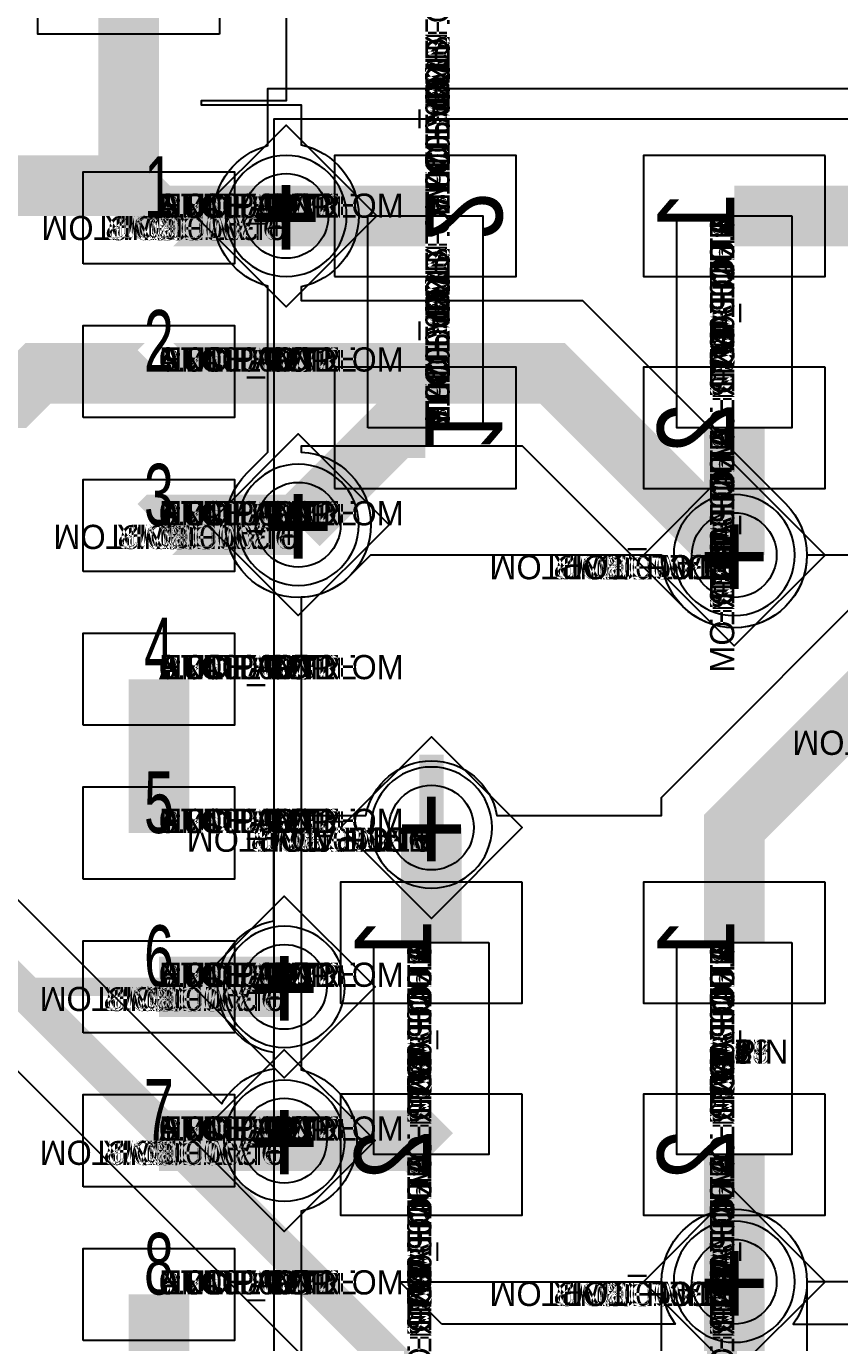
# Model space of a CAD drawing. Extents: x 0 to 323, y 0 to 320.
# Drawn here: x 45.02 to 51.73, y 188.65 to 199.52 of the extents above; entities that cross this region are included whole.
import ezdxf
from ezdxf.enums import TextEntityAlignment as Align

# ---------------------------------------------------------------- set-up
doc = ezdxf.new("R2010")
doc.units = 0
doc.header["$MEASUREMENT"] = 0
doc.layers.get('0').update_dxf_attribs({"linetype": 'CONTINUOUS'})
for name, color, linetype in [('CDN_FIGURES', 7, 'CONTINUOUS'), ('ETCH_BOTTOM', 7, 'CONTINUOUS'), ('ETCH_GND', 3, 'CONTINUOUS'), ('ETCH_INT1', 4, 'CONTINUOUS'), ('ETCH_INT2', 5, 'CONTINUOUS'), ('ETCH_PWR', 6, 'CONTINUOUS'), ('ETCH_TOP', 2, 'CONTINUOUS'), ('MANUFACTURING_NCLEGEND-1-6', 8, 'CONTINUOUS'), ('PACKAGE_GEOMETRY_ASSEMBLY_TOP', 11, 'CONTINUOUS'), ('PACKAGE_GEOMETRY_PIN_NUMBER', 9, 'CONTINUOUS')]:
    doc.layers.add(name, color=color, linetype=linetype)

# ---------------------------------------------------------------- blocks, each defined once
blk = doc.blocks.new('PAD_INFO')
for tag in ['SHAPE_TYPE', 'PAD_HEIGHT', 'PAD_LAYER', 'PAD_TYPE', 'PAD_WIDTH']:
    blk.add_attdef(tag, (0, 0), '', height=0.2)
at = {"flags": 2}
blk.add_attdef('CDN_TYPE', (0, 0), '', height=0.2, dxfattribs=at)
blk = doc.blocks.new('DRILL_INFO')
at = {"flags": 2}
blk.add_attdef('CDN_TYPE', (0, 0), '', height=0.2, dxfattribs=at)
for tag in ['FSHAPE', 'FCHAR', 'DRILL_HEIGHT', 'DIAMETER', 'PLATED', 'DRILL_WIDTH']:
    blk.add_attdef(tag, (0, 0), '', height=0.2)
blk = doc.blocks.new('VIA0700X0300')
at = {"layer": 'ETCH_BOTTOM'}
blk.add_circle((0, 0), 0.35, dxfattribs=at)
at = {"layer": 'ETCH_GND'}
blk.add_circle((0, 0), 0.35, dxfattribs=at)
at = {"layer": 'ETCH_INT1'}
blk.add_circle((0, 0), 0.35, dxfattribs=at)
at = {"layer": 'ETCH_INT2'}
blk.add_circle((0, 0), 0.35, dxfattribs=at)
at = {"layer": 'ETCH_PWR'}
blk.add_circle((0, 0), 0.35, dxfattribs=at)
at = {"layer": 'ETCH_TOP'}
blk.add_circle((0, 0), 0.35, dxfattribs=at)
ref = blk.add_blockref('PAD_INFO', (0, 0))
ref.add_attrib('PAD_LAYER', 'ETCH_TOP', (0, 0), dxfattribs={"height": 0.2})
ref.add_attrib('SHAPE_TYPE', 'NULL', (0, 0), dxfattribs={"height": 0.2})
ref.add_attrib('PAD_TYPE', 'ANTIPAD', (0, 0), dxfattribs={"height": 0.2})
ref.add_attrib('PAD_WIDTH', '0.000000', (0, 0), dxfattribs={"height": 0.2})
ref.add_attrib('PAD_HEIGHT', '0.000000', (0, 0), dxfattribs={"height": 0.2})
ref = blk.add_blockref('PAD_INFO', (0, 0))
ref.add_attrib('PAD_LAYER', 'ETCH_GND', (0, 0), dxfattribs={"height": 0.2})
ref.add_attrib('SHAPE_TYPE', 'NULL', (0, 0), dxfattribs={"height": 0.2})
ref.add_attrib('PAD_TYPE', 'ANTIPAD', (0, 0), dxfattribs={"height": 0.2})
ref.add_attrib('PAD_WIDTH', '0.000000', (0, 0), dxfattribs={"height": 0.2})
ref.add_attrib('PAD_HEIGHT', '0.000000', (0, 0), dxfattribs={"height": 0.2})
ref = blk.add_blockref('PAD_INFO', (0, 0))
ref.add_attrib('PAD_LAYER', 'ETCH_INT1', (0, 0), dxfattribs={"height": 0.2})
ref.add_attrib('SHAPE_TYPE', 'NULL', (0, 0), dxfattribs={"height": 0.2})
ref.add_attrib('PAD_TYPE', 'ANTIPAD', (0, 0), dxfattribs={"height": 0.2})
ref.add_attrib('PAD_WIDTH', '0.000000', (0, 0), dxfattribs={"height": 0.2})
ref.add_attrib('PAD_HEIGHT', '0.000000', (0, 0), dxfattribs={"height": 0.2})
ref = blk.add_blockref('PAD_INFO', (0, 0))
ref.add_attrib('PAD_LAYER', 'ETCH_INT2', (0, 0), dxfattribs={"height": 0.2})
ref.add_attrib('SHAPE_TYPE', 'NULL', (0, 0), dxfattribs={"height": 0.2})
ref.add_attrib('PAD_TYPE', 'ANTIPAD', (0, 0), dxfattribs={"height": 0.2})
ref.add_attrib('PAD_WIDTH', '0.000000', (0, 0), dxfattribs={"height": 0.2})
ref.add_attrib('PAD_HEIGHT', '0.000000', (0, 0), dxfattribs={"height": 0.2})
ref = blk.add_blockref('PAD_INFO', (0, 0))
ref.add_attrib('PAD_LAYER', 'ETCH_PWR', (0, 0), dxfattribs={"height": 0.2})
ref.add_attrib('SHAPE_TYPE', 'NULL', (0, 0), dxfattribs={"height": 0.2})
ref.add_attrib('PAD_TYPE', 'ANTIPAD', (0, 0), dxfattribs={"height": 0.2})
ref.add_attrib('PAD_WIDTH', '0.000000', (0, 0), dxfattribs={"height": 0.2})
ref.add_attrib('PAD_HEIGHT', '0.000000', (0, 0), dxfattribs={"height": 0.2})
ref = blk.add_blockref('PAD_INFO', (0, 0))
ref.add_attrib('PAD_LAYER', 'ETCH_BOTTOM', (0, 0), dxfattribs={"height": 0.2})
ref.add_attrib('SHAPE_TYPE', 'NULL', (0, 0), dxfattribs={"height": 0.2})
ref.add_attrib('PAD_TYPE', 'ANTIPAD', (0, 0), dxfattribs={"height": 0.2})
ref.add_attrib('PAD_WIDTH', '0.000000', (0, 0), dxfattribs={"height": 0.2})
ref.add_attrib('PAD_HEIGHT', '0.000000', (0, 0), dxfattribs={"height": 0.2})
ref = blk.add_blockref('PAD_INFO', (0, 0))
ref.add_attrib('PAD_LAYER', 'ETCH_TOP', (0, 0), dxfattribs={"height": 0.2})
ref.add_attrib('SHAPE_TYPE', 'NULL', (0, 0), dxfattribs={"height": 0.2})
ref.add_attrib('PAD_TYPE', 'THERMAL', (0, 0), dxfattribs={"height": 0.2})
ref.add_attrib('PAD_WIDTH', '0.000000', (0, 0), dxfattribs={"height": 0.2})
ref.add_attrib('PAD_HEIGHT', '0.000000', (0, 0), dxfattribs={"height": 0.2})
ref = blk.add_blockref('PAD_INFO', (0, 0))
ref.add_attrib('PAD_LAYER', 'ETCH_GND', (0, 0), dxfattribs={"height": 0.2})
ref.add_attrib('SHAPE_TYPE', 'NULL', (0, 0), dxfattribs={"height": 0.2})
ref.add_attrib('PAD_TYPE', 'THERMAL', (0, 0), dxfattribs={"height": 0.2})
ref.add_attrib('PAD_WIDTH', '0.000000', (0, 0), dxfattribs={"height": 0.2})
ref.add_attrib('PAD_HEIGHT', '0.000000', (0, 0), dxfattribs={"height": 0.2})
ref = blk.add_blockref('PAD_INFO', (0, 0))
ref.add_attrib('PAD_LAYER', 'ETCH_INT1', (0, 0), dxfattribs={"height": 0.2})
ref.add_attrib('SHAPE_TYPE', 'NULL', (0, 0), dxfattribs={"height": 0.2})
ref.add_attrib('PAD_TYPE', 'THERMAL', (0, 0), dxfattribs={"height": 0.2})
ref.add_attrib('PAD_WIDTH', '0.000000', (0, 0), dxfattribs={"height": 0.2})
ref.add_attrib('PAD_HEIGHT', '0.000000', (0, 0), dxfattribs={"height": 0.2})
ref = blk.add_blockref('PAD_INFO', (0, 0))
ref.add_attrib('PAD_LAYER', 'ETCH_INT2', (0, 0), dxfattribs={"height": 0.2})
ref.add_attrib('SHAPE_TYPE', 'NULL', (0, 0), dxfattribs={"height": 0.2})
ref.add_attrib('PAD_TYPE', 'THERMAL', (0, 0), dxfattribs={"height": 0.2})
ref.add_attrib('PAD_WIDTH', '0.000000', (0, 0), dxfattribs={"height": 0.2})
ref.add_attrib('PAD_HEIGHT', '0.000000', (0, 0), dxfattribs={"height": 0.2})
ref = blk.add_blockref('PAD_INFO', (0, 0))
ref.add_attrib('PAD_LAYER', 'ETCH_PWR', (0, 0), dxfattribs={"height": 0.2})
ref.add_attrib('SHAPE_TYPE', 'NULL', (0, 0), dxfattribs={"height": 0.2})
ref.add_attrib('PAD_TYPE', 'THERMAL', (0, 0), dxfattribs={"height": 0.2})
ref.add_attrib('PAD_WIDTH', '0.000000', (0, 0), dxfattribs={"height": 0.2})
ref.add_attrib('PAD_HEIGHT', '0.000000', (0, 0), dxfattribs={"height": 0.2})
ref = blk.add_blockref('PAD_INFO', (0, 0))
ref.add_attrib('PAD_LAYER', 'ETCH_BOTTOM', (0, 0), dxfattribs={"height": 0.2})
ref.add_attrib('SHAPE_TYPE', 'NULL', (0, 0), dxfattribs={"height": 0.2})
ref.add_attrib('PAD_TYPE', 'THERMAL', (0, 0), dxfattribs={"height": 0.2})
ref.add_attrib('PAD_WIDTH', '0.000000', (0, 0), dxfattribs={"height": 0.2})
ref.add_attrib('PAD_HEIGHT', '0.000000', (0, 0), dxfattribs={"height": 0.2})
ref = blk.add_blockref('PAD_INFO', (0, 0))
ref.add_attrib('PAD_LAYER', 'ETCH_TOP', (0, 0), dxfattribs={"height": 0.2})
ref.add_attrib('SHAPE_TYPE', 'CIRCLE', (0, 0), dxfattribs={"height": 0.2})
ref.add_attrib('PAD_TYPE', 'REGULAR', (0, 0), dxfattribs={"height": 0.2})
ref.add_attrib('PAD_WIDTH', '0.700000', (0, 0), dxfattribs={"height": 0.2})
ref.add_attrib('PAD_HEIGHT', '0.700000', (0, 0), dxfattribs={"height": 0.2})
ref = blk.add_blockref('PAD_INFO', (0, 0))
ref.add_attrib('PAD_LAYER', 'ETCH_GND', (0, 0), dxfattribs={"height": 0.2})
ref.add_attrib('SHAPE_TYPE', 'CIRCLE', (0, 0), dxfattribs={"height": 0.2})
ref.add_attrib('PAD_TYPE', 'REGULAR', (0, 0), dxfattribs={"height": 0.2})
ref.add_attrib('PAD_WIDTH', '0.700000', (0, 0), dxfattribs={"height": 0.2})
ref.add_attrib('PAD_HEIGHT', '0.700000', (0, 0), dxfattribs={"height": 0.2})
ref = blk.add_blockref('PAD_INFO', (0, 0))
ref.add_attrib('PAD_LAYER', 'ETCH_INT1', (0, 0), dxfattribs={"height": 0.2})
ref.add_attrib('SHAPE_TYPE', 'CIRCLE', (0, 0), dxfattribs={"height": 0.2})
ref.add_attrib('PAD_TYPE', 'REGULAR', (0, 0), dxfattribs={"height": 0.2})
ref.add_attrib('PAD_WIDTH', '0.700000', (0, 0), dxfattribs={"height": 0.2})
ref.add_attrib('PAD_HEIGHT', '0.700000', (0, 0), dxfattribs={"height": 0.2})
ref = blk.add_blockref('PAD_INFO', (0, 0))
ref.add_attrib('PAD_LAYER', 'ETCH_INT2', (0, 0), dxfattribs={"height": 0.2})
ref.add_attrib('SHAPE_TYPE', 'CIRCLE', (0, 0), dxfattribs={"height": 0.2})
ref.add_attrib('PAD_TYPE', 'REGULAR', (0, 0), dxfattribs={"height": 0.2})
ref.add_attrib('PAD_WIDTH', '0.700000', (0, 0), dxfattribs={"height": 0.2})
ref.add_attrib('PAD_HEIGHT', '0.700000', (0, 0), dxfattribs={"height": 0.2})
ref = blk.add_blockref('PAD_INFO', (0, 0))
ref.add_attrib('PAD_LAYER', 'ETCH_PWR', (0, 0), dxfattribs={"height": 0.2})
ref.add_attrib('SHAPE_TYPE', 'CIRCLE', (0, 0), dxfattribs={"height": 0.2})
ref.add_attrib('PAD_TYPE', 'REGULAR', (0, 0), dxfattribs={"height": 0.2})
ref.add_attrib('PAD_WIDTH', '0.700000', (0, 0), dxfattribs={"height": 0.2})
ref.add_attrib('PAD_HEIGHT', '0.700000', (0, 0), dxfattribs={"height": 0.2})
ref = blk.add_blockref('PAD_INFO', (0, 0))
ref.add_attrib('PAD_LAYER', 'ETCH_BOTTOM', (0, 0), dxfattribs={"height": 0.2})
ref.add_attrib('SHAPE_TYPE', 'CIRCLE', (0, 0), dxfattribs={"height": 0.2})
ref.add_attrib('PAD_TYPE', 'REGULAR', (0, 0), dxfattribs={"height": 0.2})
ref.add_attrib('PAD_WIDTH', '0.700000', (0, 0), dxfattribs={"height": 0.2})
ref.add_attrib('PAD_HEIGHT', '0.700000', (0, 0), dxfattribs={"height": 0.2})
ref = blk.add_blockref('DRILL_INFO', (0, 0))
ref.add_attrib('DIAMETER', '0.300000', (0, 0), dxfattribs={"height": 0.2})
ref.add_attrib('PLATED', 'PLATED', (0, 0), dxfattribs={"height": 0.2})
ref.add_attrib('FSHAPE', 'DIAMOND', (0, 0), dxfattribs={"height": 0.2})
ref.add_attrib('FCHAR', '+', (0, 0), dxfattribs={"height": 0.2})
ref.add_attrib('DRILL_WIDTH', '1.500000', (0, 0), dxfattribs={"height": 0.2})
ref.add_attrib('DRILL_HEIGHT', '1.500000', (0, 0), dxfattribs={"height": 0.2})
for tag in ['CDN_TYPE', 'PIN']:
    blk.add_attdef(tag, (0, 0), '', height=0.2)
at = {"flags": 2}
for tag in ['PSTKNAME', 'BBV']:
    blk.add_attdef(tag, (0, 0), '', height=0.2, dxfattribs=at)
blk = doc.blocks.new('FIGURE_DIAMOND')
at = {"layer": 'CDN_FIGURES'}
blk.add_lwpolyline([(-0.5, 0), (0, 0.5), (0.5, 0), (0, -0.5)], close=True, dxfattribs=at)
blk = doc.blocks.new('RC1000X1500TS')
at = {"layer": 'ETCH_TOP'}
blk.add_lwpolyline([(-0.5, -0.75), (-0.5, 0.75), (0.5, 0.75), (0.5, -0.75)], close=True, dxfattribs=at)
ref = blk.add_blockref('PAD_INFO', (0, 0))
ref.add_attrib('PAD_LAYER', 'ETCH_TOP', (0, 0), dxfattribs={"height": 0.2})
ref.add_attrib('SHAPE_TYPE', 'NULL', (0, 0), dxfattribs={"height": 0.2})
ref.add_attrib('PAD_TYPE', 'ANTIPAD', (0, 0), dxfattribs={"height": 0.2})
ref.add_attrib('PAD_WIDTH', '0.000000', (0, 0), dxfattribs={"height": 0.2})
ref.add_attrib('PAD_HEIGHT', '0.000000', (0, 0), dxfattribs={"height": 0.2})
ref = blk.add_blockref('PAD_INFO', (0, 0))
ref.add_attrib('PAD_LAYER', 'ETCH_GND', (0, 0), dxfattribs={"height": 0.2})
ref.add_attrib('SHAPE_TYPE', 'NULL', (0, 0), dxfattribs={"height": 0.2})
ref.add_attrib('PAD_TYPE', 'ANTIPAD', (0, 0), dxfattribs={"height": 0.2})
ref.add_attrib('PAD_WIDTH', '0.000000', (0, 0), dxfattribs={"height": 0.2})
ref.add_attrib('PAD_HEIGHT', '0.000000', (0, 0), dxfattribs={"height": 0.2})
ref = blk.add_blockref('PAD_INFO', (0, 0))
ref.add_attrib('PAD_LAYER', 'ETCH_INT1', (0, 0), dxfattribs={"height": 0.2})
ref.add_attrib('SHAPE_TYPE', 'NULL', (0, 0), dxfattribs={"height": 0.2})
ref.add_attrib('PAD_TYPE', 'ANTIPAD', (0, 0), dxfattribs={"height": 0.2})
ref.add_attrib('PAD_WIDTH', '0.000000', (0, 0), dxfattribs={"height": 0.2})
ref.add_attrib('PAD_HEIGHT', '0.000000', (0, 0), dxfattribs={"height": 0.2})
ref = blk.add_blockref('PAD_INFO', (0, 0))
ref.add_attrib('PAD_LAYER', 'ETCH_INT2', (0, 0), dxfattribs={"height": 0.2})
ref.add_attrib('SHAPE_TYPE', 'NULL', (0, 0), dxfattribs={"height": 0.2})
ref.add_attrib('PAD_TYPE', 'ANTIPAD', (0, 0), dxfattribs={"height": 0.2})
ref.add_attrib('PAD_WIDTH', '0.000000', (0, 0), dxfattribs={"height": 0.2})
ref.add_attrib('PAD_HEIGHT', '0.000000', (0, 0), dxfattribs={"height": 0.2})
ref = blk.add_blockref('PAD_INFO', (0, 0))
ref.add_attrib('PAD_LAYER', 'ETCH_PWR', (0, 0), dxfattribs={"height": 0.2})
ref.add_attrib('SHAPE_TYPE', 'NULL', (0, 0), dxfattribs={"height": 0.2})
ref.add_attrib('PAD_TYPE', 'ANTIPAD', (0, 0), dxfattribs={"height": 0.2})
ref.add_attrib('PAD_WIDTH', '0.000000', (0, 0), dxfattribs={"height": 0.2})
ref.add_attrib('PAD_HEIGHT', '0.000000', (0, 0), dxfattribs={"height": 0.2})
ref = blk.add_blockref('PAD_INFO', (0, 0))
ref.add_attrib('PAD_LAYER', 'ETCH_BOTTOM', (0, 0), dxfattribs={"height": 0.2})
ref.add_attrib('SHAPE_TYPE', 'NULL', (0, 0), dxfattribs={"height": 0.2})
ref.add_attrib('PAD_TYPE', 'ANTIPAD', (0, 0), dxfattribs={"height": 0.2})
ref.add_attrib('PAD_WIDTH', '0.000000', (0, 0), dxfattribs={"height": 0.2})
ref.add_attrib('PAD_HEIGHT', '0.000000', (0, 0), dxfattribs={"height": 0.2})
ref = blk.add_blockref('PAD_INFO', (0, 0))
ref.add_attrib('PAD_LAYER', 'ETCH_TOP', (0, 0), dxfattribs={"height": 0.2})
ref.add_attrib('SHAPE_TYPE', 'NULL', (0, 0), dxfattribs={"height": 0.2})
ref.add_attrib('PAD_TYPE', 'THERMAL', (0, 0), dxfattribs={"height": 0.2})
ref.add_attrib('PAD_WIDTH', '0.000000', (0, 0), dxfattribs={"height": 0.2})
ref.add_attrib('PAD_HEIGHT', '0.000000', (0, 0), dxfattribs={"height": 0.2})
ref = blk.add_blockref('PAD_INFO', (0, 0))
ref.add_attrib('PAD_LAYER', 'ETCH_GND', (0, 0), dxfattribs={"height": 0.2})
ref.add_attrib('SHAPE_TYPE', 'NULL', (0, 0), dxfattribs={"height": 0.2})
ref.add_attrib('PAD_TYPE', 'THERMAL', (0, 0), dxfattribs={"height": 0.2})
ref.add_attrib('PAD_WIDTH', '0.000000', (0, 0), dxfattribs={"height": 0.2})
ref.add_attrib('PAD_HEIGHT', '0.000000', (0, 0), dxfattribs={"height": 0.2})
ref = blk.add_blockref('PAD_INFO', (0, 0))
ref.add_attrib('PAD_LAYER', 'ETCH_INT1', (0, 0), dxfattribs={"height": 0.2})
ref.add_attrib('SHAPE_TYPE', 'NULL', (0, 0), dxfattribs={"height": 0.2})
ref.add_attrib('PAD_TYPE', 'THERMAL', (0, 0), dxfattribs={"height": 0.2})
ref.add_attrib('PAD_WIDTH', '0.000000', (0, 0), dxfattribs={"height": 0.2})
ref.add_attrib('PAD_HEIGHT', '0.000000', (0, 0), dxfattribs={"height": 0.2})
ref = blk.add_blockref('PAD_INFO', (0, 0))
ref.add_attrib('PAD_LAYER', 'ETCH_INT2', (0, 0), dxfattribs={"height": 0.2})
ref.add_attrib('SHAPE_TYPE', 'NULL', (0, 0), dxfattribs={"height": 0.2})
ref.add_attrib('PAD_TYPE', 'THERMAL', (0, 0), dxfattribs={"height": 0.2})
ref.add_attrib('PAD_WIDTH', '0.000000', (0, 0), dxfattribs={"height": 0.2})
ref.add_attrib('PAD_HEIGHT', '0.000000', (0, 0), dxfattribs={"height": 0.2})
ref = blk.add_blockref('PAD_INFO', (0, 0))
ref.add_attrib('PAD_LAYER', 'ETCH_PWR', (0, 0), dxfattribs={"height": 0.2})
ref.add_attrib('SHAPE_TYPE', 'NULL', (0, 0), dxfattribs={"height": 0.2})
ref.add_attrib('PAD_TYPE', 'THERMAL', (0, 0), dxfattribs={"height": 0.2})
ref.add_attrib('PAD_WIDTH', '0.000000', (0, 0), dxfattribs={"height": 0.2})
ref.add_attrib('PAD_HEIGHT', '0.000000', (0, 0), dxfattribs={"height": 0.2})
ref = blk.add_blockref('PAD_INFO', (0, 0))
ref.add_attrib('PAD_LAYER', 'ETCH_BOTTOM', (0, 0), dxfattribs={"height": 0.2})
ref.add_attrib('SHAPE_TYPE', 'NULL', (0, 0), dxfattribs={"height": 0.2})
ref.add_attrib('PAD_TYPE', 'THERMAL', (0, 0), dxfattribs={"height": 0.2})
ref.add_attrib('PAD_WIDTH', '0.000000', (0, 0), dxfattribs={"height": 0.2})
ref.add_attrib('PAD_HEIGHT', '0.000000', (0, 0), dxfattribs={"height": 0.2})
ref = blk.add_blockref('PAD_INFO', (0, 0))
ref.add_attrib('PAD_LAYER', 'ETCH_GND', (0, 0), dxfattribs={"height": 0.2})
ref.add_attrib('SHAPE_TYPE', 'NULL', (0, 0), dxfattribs={"height": 0.2})
ref.add_attrib('PAD_TYPE', 'REGULAR', (0, 0), dxfattribs={"height": 0.2})
ref.add_attrib('PAD_WIDTH', '0.000000', (0, 0), dxfattribs={"height": 0.2})
ref.add_attrib('PAD_HEIGHT', '0.000000', (0, 0), dxfattribs={"height": 0.2})
ref = blk.add_blockref('PAD_INFO', (0, 0))
ref.add_attrib('PAD_LAYER', 'ETCH_INT1', (0, 0), dxfattribs={"height": 0.2})
ref.add_attrib('SHAPE_TYPE', 'NULL', (0, 0), dxfattribs={"height": 0.2})
ref.add_attrib('PAD_TYPE', 'REGULAR', (0, 0), dxfattribs={"height": 0.2})
ref.add_attrib('PAD_WIDTH', '0.000000', (0, 0), dxfattribs={"height": 0.2})
ref.add_attrib('PAD_HEIGHT', '0.000000', (0, 0), dxfattribs={"height": 0.2})
ref = blk.add_blockref('PAD_INFO', (0, 0))
ref.add_attrib('PAD_LAYER', 'ETCH_INT2', (0, 0), dxfattribs={"height": 0.2})
ref.add_attrib('SHAPE_TYPE', 'NULL', (0, 0), dxfattribs={"height": 0.2})
ref.add_attrib('PAD_TYPE', 'REGULAR', (0, 0), dxfattribs={"height": 0.2})
ref.add_attrib('PAD_WIDTH', '0.000000', (0, 0), dxfattribs={"height": 0.2})
ref.add_attrib('PAD_HEIGHT', '0.000000', (0, 0), dxfattribs={"height": 0.2})
ref = blk.add_blockref('PAD_INFO', (0, 0))
ref.add_attrib('PAD_LAYER', 'ETCH_PWR', (0, 0), dxfattribs={"height": 0.2})
ref.add_attrib('SHAPE_TYPE', 'NULL', (0, 0), dxfattribs={"height": 0.2})
ref.add_attrib('PAD_TYPE', 'REGULAR', (0, 0), dxfattribs={"height": 0.2})
ref.add_attrib('PAD_WIDTH', '0.000000', (0, 0), dxfattribs={"height": 0.2})
ref.add_attrib('PAD_HEIGHT', '0.000000', (0, 0), dxfattribs={"height": 0.2})
ref = blk.add_blockref('PAD_INFO', (0, 0))
ref.add_attrib('PAD_LAYER', 'ETCH_BOTTOM', (0, 0), dxfattribs={"height": 0.2})
ref.add_attrib('SHAPE_TYPE', 'NULL', (0, 0), dxfattribs={"height": 0.2})
ref.add_attrib('PAD_TYPE', 'REGULAR', (0, 0), dxfattribs={"height": 0.2})
ref.add_attrib('PAD_WIDTH', '0.000000', (0, 0), dxfattribs={"height": 0.2})
ref.add_attrib('PAD_HEIGHT', '0.000000', (0, 0), dxfattribs={"height": 0.2})
ref = blk.add_blockref('DRILL_INFO', (0, 0))
ref.add_attrib('DIAMETER', '0.000000', (0, 0), dxfattribs={"height": 0.2})
ref.add_attrib('PLATED', 'PLATED', (0, 0), dxfattribs={"height": 0.2})
ref.add_attrib('FSHAPE', 'NULL', (0, 0), dxfattribs={"height": 0.2})
ref.add_attrib('DRILL_WIDTH', '0.000000', (0, 0), dxfattribs={"height": 0.2})
ref.add_attrib('DRILL_HEIGHT', '0.000000', (0, 0), dxfattribs={"height": 0.2})
ref = blk.add_blockref('PAD_INFO', (0, 0))
ref.add_attrib('PAD_LAYER', 'ETCH_TOP', (0, 0), dxfattribs={"height": 0.2})
ref.add_attrib('SHAPE_TYPE', 'RECTANGLE', (0, 0), dxfattribs={"height": 0.2})
ref.add_attrib('PAD_TYPE', 'REGULAR', (0, 0), dxfattribs={"height": 0.2})
ref.add_attrib('PAD_WIDTH', '1.000000', (0, 0), dxfattribs={"height": 0.2})
ref.add_attrib('PAD_HEIGHT', '1.500000', (0, 0), dxfattribs={"height": 0.2})
for tag in ['CDN_TYPE', 'PIN']:
    blk.add_attdef(tag, (0, 0), '', height=0.2)
at = {"flags": 2}
for tag in ['PSTKNAME', 'BBV']:
    blk.add_attdef(tag, (0, 0), '', height=0.2, dxfattribs=at)
blk = doc.blocks.new('F56')
at = {"layer": 'PACKAGE_GEOMETRY_ASSEMBLY_TOP'}
blk.add_lwpolyline([(0, -0.475), (1.75, -0.475), (1.75, 0.475), (0, 0.475)], close=True, dxfattribs=at)
at = {"layer": 'ETCH_TOP'}
ref = blk.add_blockref('RC1000X1500TS', (0, 0), dxfattribs=at)
ref.add_attrib('CDN_TYPE', 'PIN', (0, 0), dxfattribs={"height": 0.2})
ref.add_attrib('PIN', '1', (0, 0), dxfattribs={"height": 0.2})
ref = blk.add_blockref('RC1000X1500TS', (1.75, 0), dxfattribs=at)
ref.add_attrib('CDN_TYPE', 'PIN', (0, 0), dxfattribs={"height": 0.2})
ref.add_attrib('PIN', '2', (0, 0), dxfattribs={"height": 0.2})
at = {"flags": 2}
for tag in ['SYMBOL_TYPE', 'CDN_TYPE', 'REFDES']:
    blk.add_attdef(tag, (0, 0), '', height=0.2, dxfattribs=at)
blk = doc.blocks.new('RC1250X0760TS')
at = {"layer": 'ETCH_TOP'}
blk.add_lwpolyline([(-0.625, -0.38), (-0.625, 0.38), (0.625, 0.38), (0.625, -0.38)], close=True, dxfattribs=at)
ref = blk.add_blockref('PAD_INFO', (0, 0))
ref.add_attrib('PAD_LAYER', 'ETCH_TOP', (0, 0), dxfattribs={"height": 0.2})
ref.add_attrib('SHAPE_TYPE', 'NULL', (0, 0), dxfattribs={"height": 0.2})
ref.add_attrib('PAD_TYPE', 'ANTIPAD', (0, 0), dxfattribs={"height": 0.2})
ref.add_attrib('PAD_WIDTH', '0.000000', (0, 0), dxfattribs={"height": 0.2})
ref.add_attrib('PAD_HEIGHT', '0.000000', (0, 0), dxfattribs={"height": 0.2})
ref = blk.add_blockref('PAD_INFO', (0, 0))
ref.add_attrib('PAD_LAYER', 'ETCH_GND', (0, 0), dxfattribs={"height": 0.2})
ref.add_attrib('SHAPE_TYPE', 'NULL', (0, 0), dxfattribs={"height": 0.2})
ref.add_attrib('PAD_TYPE', 'ANTIPAD', (0, 0), dxfattribs={"height": 0.2})
ref.add_attrib('PAD_WIDTH', '0.000000', (0, 0), dxfattribs={"height": 0.2})
ref.add_attrib('PAD_HEIGHT', '0.000000', (0, 0), dxfattribs={"height": 0.2})
ref = blk.add_blockref('PAD_INFO', (0, 0))
ref.add_attrib('PAD_LAYER', 'ETCH_INT1', (0, 0), dxfattribs={"height": 0.2})
ref.add_attrib('SHAPE_TYPE', 'NULL', (0, 0), dxfattribs={"height": 0.2})
ref.add_attrib('PAD_TYPE', 'ANTIPAD', (0, 0), dxfattribs={"height": 0.2})
ref.add_attrib('PAD_WIDTH', '0.000000', (0, 0), dxfattribs={"height": 0.2})
ref.add_attrib('PAD_HEIGHT', '0.000000', (0, 0), dxfattribs={"height": 0.2})
ref = blk.add_blockref('PAD_INFO', (0, 0))
ref.add_attrib('PAD_LAYER', 'ETCH_INT2', (0, 0), dxfattribs={"height": 0.2})
ref.add_attrib('SHAPE_TYPE', 'NULL', (0, 0), dxfattribs={"height": 0.2})
ref.add_attrib('PAD_TYPE', 'ANTIPAD', (0, 0), dxfattribs={"height": 0.2})
ref.add_attrib('PAD_WIDTH', '0.000000', (0, 0), dxfattribs={"height": 0.2})
ref.add_attrib('PAD_HEIGHT', '0.000000', (0, 0), dxfattribs={"height": 0.2})
ref = blk.add_blockref('PAD_INFO', (0, 0))
ref.add_attrib('PAD_LAYER', 'ETCH_PWR', (0, 0), dxfattribs={"height": 0.2})
ref.add_attrib('SHAPE_TYPE', 'NULL', (0, 0), dxfattribs={"height": 0.2})
ref.add_attrib('PAD_TYPE', 'ANTIPAD', (0, 0), dxfattribs={"height": 0.2})
ref.add_attrib('PAD_WIDTH', '0.000000', (0, 0), dxfattribs={"height": 0.2})
ref.add_attrib('PAD_HEIGHT', '0.000000', (0, 0), dxfattribs={"height": 0.2})
ref = blk.add_blockref('PAD_INFO', (0, 0))
ref.add_attrib('PAD_LAYER', 'ETCH_BOTTOM', (0, 0), dxfattribs={"height": 0.2})
ref.add_attrib('SHAPE_TYPE', 'NULL', (0, 0), dxfattribs={"height": 0.2})
ref.add_attrib('PAD_TYPE', 'ANTIPAD', (0, 0), dxfattribs={"height": 0.2})
ref.add_attrib('PAD_WIDTH', '0.000000', (0, 0), dxfattribs={"height": 0.2})
ref.add_attrib('PAD_HEIGHT', '0.000000', (0, 0), dxfattribs={"height": 0.2})
ref = blk.add_blockref('PAD_INFO', (0, 0))
ref.add_attrib('PAD_LAYER', 'ETCH_TOP', (0, 0), dxfattribs={"height": 0.2})
ref.add_attrib('SHAPE_TYPE', 'NULL', (0, 0), dxfattribs={"height": 0.2})
ref.add_attrib('PAD_TYPE', 'THERMAL', (0, 0), dxfattribs={"height": 0.2})
ref.add_attrib('PAD_WIDTH', '0.000000', (0, 0), dxfattribs={"height": 0.2})
ref.add_attrib('PAD_HEIGHT', '0.000000', (0, 0), dxfattribs={"height": 0.2})
ref = blk.add_blockref('PAD_INFO', (0, 0))
ref.add_attrib('PAD_LAYER', 'ETCH_GND', (0, 0), dxfattribs={"height": 0.2})
ref.add_attrib('SHAPE_TYPE', 'NULL', (0, 0), dxfattribs={"height": 0.2})
ref.add_attrib('PAD_TYPE', 'THERMAL', (0, 0), dxfattribs={"height": 0.2})
ref.add_attrib('PAD_WIDTH', '0.000000', (0, 0), dxfattribs={"height": 0.2})
ref.add_attrib('PAD_HEIGHT', '0.000000', (0, 0), dxfattribs={"height": 0.2})
ref = blk.add_blockref('PAD_INFO', (0, 0))
ref.add_attrib('PAD_LAYER', 'ETCH_INT1', (0, 0), dxfattribs={"height": 0.2})
ref.add_attrib('SHAPE_TYPE', 'NULL', (0, 0), dxfattribs={"height": 0.2})
ref.add_attrib('PAD_TYPE', 'THERMAL', (0, 0), dxfattribs={"height": 0.2})
ref.add_attrib('PAD_WIDTH', '0.000000', (0, 0), dxfattribs={"height": 0.2})
ref.add_attrib('PAD_HEIGHT', '0.000000', (0, 0), dxfattribs={"height": 0.2})
ref = blk.add_blockref('PAD_INFO', (0, 0))
ref.add_attrib('PAD_LAYER', 'ETCH_INT2', (0, 0), dxfattribs={"height": 0.2})
ref.add_attrib('SHAPE_TYPE', 'NULL', (0, 0), dxfattribs={"height": 0.2})
ref.add_attrib('PAD_TYPE', 'THERMAL', (0, 0), dxfattribs={"height": 0.2})
ref.add_attrib('PAD_WIDTH', '0.000000', (0, 0), dxfattribs={"height": 0.2})
ref.add_attrib('PAD_HEIGHT', '0.000000', (0, 0), dxfattribs={"height": 0.2})
ref = blk.add_blockref('PAD_INFO', (0, 0))
ref.add_attrib('PAD_LAYER', 'ETCH_PWR', (0, 0), dxfattribs={"height": 0.2})
ref.add_attrib('SHAPE_TYPE', 'NULL', (0, 0), dxfattribs={"height": 0.2})
ref.add_attrib('PAD_TYPE', 'THERMAL', (0, 0), dxfattribs={"height": 0.2})
ref.add_attrib('PAD_WIDTH', '0.000000', (0, 0), dxfattribs={"height": 0.2})
ref.add_attrib('PAD_HEIGHT', '0.000000', (0, 0), dxfattribs={"height": 0.2})
ref = blk.add_blockref('PAD_INFO', (0, 0))
ref.add_attrib('PAD_LAYER', 'ETCH_BOTTOM', (0, 0), dxfattribs={"height": 0.2})
ref.add_attrib('SHAPE_TYPE', 'NULL', (0, 0), dxfattribs={"height": 0.2})
ref.add_attrib('PAD_TYPE', 'THERMAL', (0, 0), dxfattribs={"height": 0.2})
ref.add_attrib('PAD_WIDTH', '0.000000', (0, 0), dxfattribs={"height": 0.2})
ref.add_attrib('PAD_HEIGHT', '0.000000', (0, 0), dxfattribs={"height": 0.2})
ref = blk.add_blockref('PAD_INFO', (0, 0))
ref.add_attrib('PAD_LAYER', 'ETCH_TOP', (0, 0), dxfattribs={"height": 0.2})
ref.add_attrib('SHAPE_TYPE', 'RECTANGLE', (0, 0), dxfattribs={"height": 0.2})
ref.add_attrib('PAD_TYPE', 'REGULAR', (0, 0), dxfattribs={"height": 0.2})
ref.add_attrib('PAD_WIDTH', '1.250000', (0, 0), dxfattribs={"height": 0.2})
ref.add_attrib('PAD_HEIGHT', '0.760000', (0, 0), dxfattribs={"height": 0.2})
ref = blk.add_blockref('PAD_INFO', (0, 0))
ref.add_attrib('PAD_LAYER', 'ETCH_GND', (0, 0), dxfattribs={"height": 0.2})
ref.add_attrib('SHAPE_TYPE', 'NULL', (0, 0), dxfattribs={"height": 0.2})
ref.add_attrib('PAD_TYPE', 'REGULAR', (0, 0), dxfattribs={"height": 0.2})
ref.add_attrib('PAD_WIDTH', '0.000000', (0, 0), dxfattribs={"height": 0.2})
ref.add_attrib('PAD_HEIGHT', '0.000000', (0, 0), dxfattribs={"height": 0.2})
ref = blk.add_blockref('PAD_INFO', (0, 0))
ref.add_attrib('PAD_LAYER', 'ETCH_INT1', (0, 0), dxfattribs={"height": 0.2})
ref.add_attrib('SHAPE_TYPE', 'NULL', (0, 0), dxfattribs={"height": 0.2})
ref.add_attrib('PAD_TYPE', 'REGULAR', (0, 0), dxfattribs={"height": 0.2})
ref.add_attrib('PAD_WIDTH', '0.000000', (0, 0), dxfattribs={"height": 0.2})
ref.add_attrib('PAD_HEIGHT', '0.000000', (0, 0), dxfattribs={"height": 0.2})
ref = blk.add_blockref('PAD_INFO', (0, 0))
ref.add_attrib('PAD_LAYER', 'ETCH_INT2', (0, 0), dxfattribs={"height": 0.2})
ref.add_attrib('SHAPE_TYPE', 'NULL', (0, 0), dxfattribs={"height": 0.2})
ref.add_attrib('PAD_TYPE', 'REGULAR', (0, 0), dxfattribs={"height": 0.2})
ref.add_attrib('PAD_WIDTH', '0.000000', (0, 0), dxfattribs={"height": 0.2})
ref.add_attrib('PAD_HEIGHT', '0.000000', (0, 0), dxfattribs={"height": 0.2})
ref = blk.add_blockref('PAD_INFO', (0, 0))
ref.add_attrib('PAD_LAYER', 'ETCH_PWR', (0, 0), dxfattribs={"height": 0.2})
ref.add_attrib('SHAPE_TYPE', 'NULL', (0, 0), dxfattribs={"height": 0.2})
ref.add_attrib('PAD_TYPE', 'REGULAR', (0, 0), dxfattribs={"height": 0.2})
ref.add_attrib('PAD_WIDTH', '0.000000', (0, 0), dxfattribs={"height": 0.2})
ref.add_attrib('PAD_HEIGHT', '0.000000', (0, 0), dxfattribs={"height": 0.2})
ref = blk.add_blockref('PAD_INFO', (0, 0))
ref.add_attrib('PAD_LAYER', 'ETCH_BOTTOM', (0, 0), dxfattribs={"height": 0.2})
ref.add_attrib('SHAPE_TYPE', 'NULL', (0, 0), dxfattribs={"height": 0.2})
ref.add_attrib('PAD_TYPE', 'REGULAR', (0, 0), dxfattribs={"height": 0.2})
ref.add_attrib('PAD_WIDTH', '0.000000', (0, 0), dxfattribs={"height": 0.2})
ref.add_attrib('PAD_HEIGHT', '0.000000', (0, 0), dxfattribs={"height": 0.2})
ref = blk.add_blockref('DRILL_INFO', (0, 0))
ref.add_attrib('DIAMETER', '0.000000', (0, 0), dxfattribs={"height": 0.2})
ref.add_attrib('PLATED', 'PLATED', (0, 0), dxfattribs={"height": 0.2})
ref.add_attrib('FSHAPE', 'NULL', (0, 0), dxfattribs={"height": 0.2})
ref.add_attrib('DRILL_WIDTH', '0.000000', (0, 0), dxfattribs={"height": 0.2})
ref.add_attrib('DRILL_HEIGHT', '0.000000', (0, 0), dxfattribs={"height": 0.2})
for tag in ['CDN_TYPE', 'PIN']:
    blk.add_attdef(tag, (0, 0), '', height=0.2)
at = {"flags": 2}
for tag in ['PSTKNAME', 'BBV']:
    blk.add_attdef(tag, (0, 0), '', height=0.2, dxfattribs=at)
blk = doc.blocks.new('SO-24W')
at = {"layer": 'PACKAGE_GEOMETRY_ASSEMBLY_TOP'}
blk.add_lwpolyline([(-3.8, -7.8), (3.8, -7.8), (3.8, 7.8), (-3.8, 7.8)], close=True, dxfattribs=at)
at = {"layer": 'ETCH_TOP'}
ref = blk.add_blockref('RC1250X0760TS', (-4.75, 6.985), dxfattribs=at)
ref.add_attrib('CDN_TYPE', 'PIN', (0, 0), dxfattribs={"height": 0.2})
ref.add_attrib('PIN', '1', (0, 0), dxfattribs={"height": 0.2})
ref = blk.add_blockref('RC1250X0760TS', (4.75, 6.985), dxfattribs=at)
ref.add_attrib('CDN_TYPE', 'PIN', (0, 0), dxfattribs={"height": 0.2})
ref.add_attrib('PIN', '24', (0, 0), dxfattribs={"height": 0.2})
ref = blk.add_blockref('RC1250X0760TS', (-4.75, 5.715), dxfattribs=at)
ref.add_attrib('CDN_TYPE', 'PIN', (0, 0), dxfattribs={"height": 0.2})
ref.add_attrib('PIN', '2', (0, 0), dxfattribs={"height": 0.2})
ref = blk.add_blockref('RC1250X0760TS', (4.75, 5.715), dxfattribs=at)
ref.add_attrib('CDN_TYPE', 'PIN', (0, 0), dxfattribs={"height": 0.2})
ref.add_attrib('PIN', '23', (0, 0), dxfattribs={"height": 0.2})
ref = blk.add_blockref('RC1250X0760TS', (-4.75, 4.445), dxfattribs=at)
ref.add_attrib('CDN_TYPE', 'PIN', (0, 0), dxfattribs={"height": 0.2})
ref.add_attrib('PIN', '3', (0, 0), dxfattribs={"height": 0.2})
ref = blk.add_blockref('RC1250X0760TS', (4.75, 4.445), dxfattribs=at)
ref.add_attrib('CDN_TYPE', 'PIN', (0, 0), dxfattribs={"height": 0.2})
ref.add_attrib('PIN', '22', (0, 0), dxfattribs={"height": 0.2})
ref = blk.add_blockref('RC1250X0760TS', (-4.75, 3.175), dxfattribs=at)
ref.add_attrib('CDN_TYPE', 'PIN', (0, 0), dxfattribs={"height": 0.2})
ref.add_attrib('PIN', '4', (0, 0), dxfattribs={"height": 0.2})
ref = blk.add_blockref('RC1250X0760TS', (4.75, 3.175), dxfattribs=at)
ref.add_attrib('CDN_TYPE', 'PIN', (0, 0), dxfattribs={"height": 0.2})
ref.add_attrib('PIN', '21', (0, 0), dxfattribs={"height": 0.2})
ref = blk.add_blockref('RC1250X0760TS', (-4.75, 1.905), dxfattribs=at)
ref.add_attrib('CDN_TYPE', 'PIN', (0, 0), dxfattribs={"height": 0.2})
ref.add_attrib('PIN', '5', (0, 0), dxfattribs={"height": 0.2})
ref = blk.add_blockref('RC1250X0760TS', (4.75, 1.905), dxfattribs=at)
ref.add_attrib('CDN_TYPE', 'PIN', (0, 0), dxfattribs={"height": 0.2})
ref.add_attrib('PIN', '20', (0, 0), dxfattribs={"height": 0.2})
ref = blk.add_blockref('RC1250X0760TS', (-4.75, 0.635), dxfattribs=at)
ref.add_attrib('CDN_TYPE', 'PIN', (0, 0), dxfattribs={"height": 0.2})
ref.add_attrib('PIN', '6', (0, 0), dxfattribs={"height": 0.2})
ref = blk.add_blockref('RC1250X0760TS', (4.75, 0.635), dxfattribs=at)
ref.add_attrib('CDN_TYPE', 'PIN', (0, 0), dxfattribs={"height": 0.2})
ref.add_attrib('PIN', '19', (0, 0), dxfattribs={"height": 0.2})
ref = blk.add_blockref('RC1250X0760TS', (-4.75, -6.985), dxfattribs=at)
ref.add_attrib('CDN_TYPE', 'PIN', (0, 0), dxfattribs={"height": 0.2})
ref.add_attrib('PIN', '12', (0, 0), dxfattribs={"height": 0.2})
ref = blk.add_blockref('RC1250X0760TS', (-4.75, -4.445), dxfattribs=at)
ref.add_attrib('CDN_TYPE', 'PIN', (0, 0), dxfattribs={"height": 0.2})
ref.add_attrib('PIN', '10', (0, 0), dxfattribs={"height": 0.2})
ref = blk.add_blockref('RC1250X0760TS', (-4.75, -3.175), dxfattribs=at)
ref.add_attrib('CDN_TYPE', 'PIN', (0, 0), dxfattribs={"height": 0.2})
ref.add_attrib('PIN', '9', (0, 0), dxfattribs={"height": 0.2})
ref = blk.add_blockref('RC1250X0760TS', (-4.75, -1.905), dxfattribs=at)
ref.add_attrib('CDN_TYPE', 'PIN', (0, 0), dxfattribs={"height": 0.2})
ref.add_attrib('PIN', '8', (0, 0), dxfattribs={"height": 0.2})
ref = blk.add_blockref('RC1250X0760TS', (-4.75, -5.715), dxfattribs=at)
ref.add_attrib('CDN_TYPE', 'PIN', (0, 0), dxfattribs={"height": 0.2})
ref.add_attrib('PIN', '11', (0, 0), dxfattribs={"height": 0.2})
ref = blk.add_blockref('RC1250X0760TS', (-4.75, -0.635), dxfattribs=at)
ref.add_attrib('CDN_TYPE', 'PIN', (0, 0), dxfattribs={"height": 0.2})
ref.add_attrib('PIN', '7', (0, 0), dxfattribs={"height": 0.2})
ref = blk.add_blockref('RC1250X0760TS', (4.75, -0.635), dxfattribs=at)
ref.add_attrib('CDN_TYPE', 'PIN', (0, 0), dxfattribs={"height": 0.2})
ref.add_attrib('PIN', '18', (0, 0), dxfattribs={"height": 0.2})
ref = blk.add_blockref('RC1250X0760TS', (4.75, -3.175), dxfattribs=at)
ref.add_attrib('CDN_TYPE', 'PIN', (0, 0), dxfattribs={"height": 0.2})
ref.add_attrib('PIN', '16', (0, 0), dxfattribs={"height": 0.2})
ref = blk.add_blockref('RC1250X0760TS', (4.75, -6.985), dxfattribs=at)
ref.add_attrib('CDN_TYPE', 'PIN', (0, 0), dxfattribs={"height": 0.2})
ref.add_attrib('PIN', '13', (0, 0), dxfattribs={"height": 0.2})
ref = blk.add_blockref('RC1250X0760TS', (4.75, -1.905), dxfattribs=at)
ref.add_attrib('CDN_TYPE', 'PIN', (0, 0), dxfattribs={"height": 0.2})
ref.add_attrib('PIN', '17', (0, 0), dxfattribs={"height": 0.2})
ref = blk.add_blockref('RC1250X0760TS', (4.75, -4.445), dxfattribs=at)
ref.add_attrib('CDN_TYPE', 'PIN', (0, 0), dxfattribs={"height": 0.2})
ref.add_attrib('PIN', '15', (0, 0), dxfattribs={"height": 0.2})
ref = blk.add_blockref('RC1250X0760TS', (4.75, -5.715), dxfattribs=at)
ref.add_attrib('CDN_TYPE', 'PIN', (0, 0), dxfattribs={"height": 0.2})
ref.add_attrib('PIN', '14', (0, 0), dxfattribs={"height": 0.2})
at = {"flags": 2}
for tag in ['SYMBOL_TYPE', 'CDN_TYPE', 'REFDES']:
    blk.add_attdef(tag, (0, 0), '', height=0.2, dxfattribs=at)

msp = doc.modelspace()

# ---------------------------------------------------------------- linework, layer by layer
at = {"layer": 'ETCH_BOTTOM'}
for points, format in [([(57.163, 190.405, 0.3, 0.3, 0), (55.063, 188.305, 0.3, 0.3, 0), (48.243, 188.305, 0.3, 0.3, 0), (39.913, 196.636, 0.3, 0.3, 0), (39.913, 210.055, 0.3, 0.3, 0)], "xyseb"), ([(57.211, 193.955), (54.663, 193.955), (54.663, 192.053, -0.638365), (55.037, 191.031), (54.787, 190.781, -0.065525), (54.663, 190.686), (54.663, 190.155), (52.163, 190.155), (52.163, 189.155), (51.463, 189.155, -0.15686), (51.35, 188.806), (54.856, 188.806), (56.647, 190.597, -1.558206), (57.354, 189.89), (55.27, 187.805), (48.036, 187.805), (39.413, 196.429), (39.413, 209.826, -1.558329)], "xyb"), ([(52.163, 195.155), (51.463, 195.155, -1), (50.263, 195.155), (47.861, 195.155), (47.687, 194.981, -1), (46.838, 195.83), (47.013, 196.004), (47.013, 197.374, -0.774485), (47.013, 198.536), (47.013, 199.006), (52.113, 199.006)], "xyb"), ([(50.863, 197.955, 0.5, 0.5, 0), (53.363, 197.955, 0.5, 0.5, 0), (53.413, 198.005, 0.5, 0.5, 0)], "xyseb"), ([(48.313, 197.955, 0.5, 0.5, 0), (47.163, 197.955, 0.5, 0.5, 0)], "xyseb"), ([(40.413, 196.843), (46.631, 190.625, -0.227747), (47.063, 190.914), (47.063, 191.047, -0.855606), (47.063, 192.134), (47.063, 193.006), (47.822, 193.006, -0.831918), (48.904, 193.006), (50.263, 193.006), (50.263, 193.154), (52.264, 195.156)], "xyb"), ([(48.313, 196.205, 0.5, 0.5, 0), (48.063, 196.205, 0.5, 0.5, 0), (47.263, 195.405, 0.5, 0.5, 0)], "xyseb"), ([(50.863, 196.205, 0.5, 0.5, 0), (50.863, 195.155, 0.5, 0.5, 0)], "xyseb"), ([(57.863, 195.455, 0.5, 0.5, 0), (56.963, 194.555, 0.5, 0.5, 0), (52.513, 194.555, 0.5, 0.5, 0), (50.863, 192.905, 0.5, 0.5, 0), (50.863, 191.955, 0.5, 0.5, 0)], "xyseb"), ([(48.363, 192.905, 0.2, 0.2, 0), (48.363, 193.506, 0.2, 0.2, 0)], "xyseb"), ([(48.363, 191.955, 0.5, 0.5, 0), (48.363, 192.905, 0.5, 0.5, 0)], "xyseb"), ([(46.547, 191.59, 0.2, 0.2, 0), (47.148, 191.59, 0.2, 0.2, 0)], "xyseb"), ([(47.148, 190.32, 0.5, 0.5, 0), (48.248, 190.32, 0.5, 0.5, 0), (48.363, 190.205, 0.5, 0.5, 0)], "xyseb"), ([(50.863, 190.205, 0.5, 0.5, 0), (50.863, 189.155, 0.5, 0.5, 0)], "xyseb")]:
    msp.add_lwpolyline(points, format=format, dxfattribs=at)
msp.add_lwpolyline([(48.45, 188.806), (48.101, 189.155), (50.263, 189.155, 0.15686), (50.375, 188.806)], format="xyb", close=True, dxfattribs=at)
at = {"layer": 'ETCH_GND'}
for points in [[(47.663, 197.955, 1), (46.663, 197.955, 1)], [(47.763, 195.405, 1), (46.763, 195.405, 1)], [(51.363, 195.155, 1), (50.363, 195.155, 1)], [(47.648, 190.32, 1), (46.648, 190.32, 1)], [(51.363, 189.155, 1), (50.363, 189.155, 1)]]:
    msp.add_lwpolyline(points, format="xyb", close=True, dxfattribs=at)
at = {"layer": 'ETCH_INT1'}
for points in [[(47.663, 197.955, 1), (46.663, 197.955, 1)], [(47.763, 195.405, 1), (46.763, 195.405, 1)], [(51.363, 195.155, 1), (50.363, 195.155, 1)], [(48.863, 192.905, 1), (47.863, 192.905, 1)], [(47.648, 191.59, 1), (46.648, 191.59, 1)], [(47.648, 190.32, 1), (46.648, 190.32, 1)], [(51.363, 189.155, 1), (50.363, 189.155, 1)]]:
    msp.add_lwpolyline(points, format="xyb", close=True, dxfattribs=at)
at = {"layer": 'ETCH_INT2'}
for points in [[(47.663, 197.955, 1), (46.663, 197.955, 1)], [(47.763, 195.405, 1), (46.763, 195.405, 1)], [(51.363, 195.155, 1), (50.363, 195.155, 1)], [(48.863, 192.905, 1), (47.863, 192.905, 1)], [(47.648, 191.59, 1), (46.648, 191.59, 1)], [(51.363, 189.155, 1), (50.363, 189.155, 1)]]:
    msp.add_lwpolyline(points, format="xyb", close=True, dxfattribs=at)
at = {"layer": 'ETCH_PWR'}
for points in [[(47.663, 197.955, 1), (46.663, 197.955, 1)], [(47.763, 195.405, 1), (46.763, 195.405, 1)], [(51.363, 195.155, 1), (50.363, 195.155, 1)], [(48.863, 192.905, 1), (47.863, 192.905, 1)], [(47.648, 191.59, 1), (46.648, 191.59, 1)], [(51.363, 189.155, 1), (50.363, 189.155, 1)]]:
    msp.add_lwpolyline(points, format="xyb", close=True, dxfattribs=at)
at = {"layer": 'ETCH_TOP'}
for points, format in [([(47.163, 200.405), (47.163, 198.905), (46.463, 198.905), (46.463, 198.871), (47.288, 198.871), (47.288, 198.542, -0.809311), (47.288, 197.369), (47.288, 197.256), (49.611, 197.256), (51.287, 195.58, -1), (50.438, 194.731), (49.114, 196.055), (47.288, 196.055), (47.288, 196.005, -0.959015), (47.288, 194.806), (47.288, 190.904, -0.788318), (47.288, 189.737), (47.288, 187.105, -0.959015)], "xyb"), ([(45.863, 198.19, 0.5, 0.5, 0), (45.863, 199.955, 0.5, 0.5, 0)], "xyseb"), ([(45.863, 198.19, 0.5, 0.5, 0), (45.848, 198.205, 0.5, 0.5, 0), (43.863, 198.205, 0.5, 0.5, 0)], "xyseb"), ([(46.113, 197.94, 0.5, 0.5, 0), (45.863, 198.19, 0.5, 0.5, 0)], "xyseb"), ([(47.163, 197.955, 0.5, 0.5, 0), (46.128, 197.955, 0.5, 0.5, 0), (46.113, 197.94, 0.5, 0.5, 0)], "xyseb"), ([(46.113, 196.67, 0.5, 0.5, 0), (46.098, 196.655, 0.5, 0.5, 0), (45.113, 196.655, 0.5, 0.5, 0), (44.913, 196.455, 0.5, 0.5, 0), (43.863, 196.455, 0.5, 0.5, 0)], "xyseb"), ([(46.113, 196.67, 0.5, 0.5, 0), (46.128, 196.655, 0.5, 0.5, 0), (49.363, 196.655, 0.5, 0.5, 0), (50.863, 195.155, 0.5, 0.5, 0)], "xyseb"), ([(47.263, 195.405, 0.5, 0.5, 0), (46.118, 195.405, 0.5, 0.5, 0), (46.113, 195.4, 0.5, 0.5, 0)], "xyseb"), ([(46.113, 192.86, 0.5, 0.5, 0), (46.113, 194.13, 0.5, 0.5, 0)], "xyseb"), ([(46.113, 191.59, 0.5, 0.5, 0), (47.148, 191.59, 0.5, 0.5, 0)], "xyseb"), ([(44.887, 191.59, 0.15, 0.15, 0), (46.113, 191.59, 0.15, 0.15, 0)], "xyseb"), ([(46.113, 190.32, 0.5, 0.5, 0), (47.148, 190.32, 0.5, 0.5, 0)], "xyseb"), ([(50.263, 187.493), (50.263, 189.155, -1), (51.463, 189.155), (51.463, 186.007)], "xyb"), ([(47.098, 183.97, 0.5, 0.5, 0), (48.578, 183.97, 0.5, 0.5, 0), (50.863, 186.255, 0.5, 0.5, 0), (50.863, 189.155, 0.5, 0.5, 0)], "xyseb"), ([(46.113, 187.78, 0.5, 0.5, 0), (46.113, 189.05, 0.5, 0.5, 0)], "xyseb")]:
    msp.add_lwpolyline(points, format=format, dxfattribs=at)

# ---------------------------------------------------------------- block references
at = {"rotation": 90}
msp.add_blockref('F56', (45.863, 199.955), dxfattribs=at)
at = {"xscale": -1}
for p, rotation in [((48.313, 196.205), 270), ((50.863, 197.955), 90), ((50.863, 191.955), 90), ((48.363, 191.955), 90)]:
    msp.add_blockref('F56', p, dxfattribs=dict(at, rotation=rotation))
msp.add_blockref('SO-24W', (50.863, 190.955))
at = {"layer": 'ETCH_TOP', "rotation": 180}
for p in [(47.163, 197.955), (47.263, 195.405), (50.863, 195.155), (53.363, 193.705), (48.363, 192.905), (47.148, 191.59), (47.148, 190.32), (50.863, 189.155)]:
    msp.add_blockref('VIA0700X0300', p, dxfattribs=at)
at = {"layer": 'MANUFACTURING_NCLEGEND-1-6', "xscale": 1.5, "yscale": 1.5}
for p in [(47.163, 197.955), (47.263, 195.405), (50.863, 195.155), (48.363, 192.905), (47.148, 191.59), (47.148, 190.32), (50.863, 189.155)]:
    msp.add_blockref('FIGURE_DIAMOND', p, dxfattribs=at)

# ---------------------------------------------------------------- texts
at = {"layer": 'MANUFACTURING_NCLEGEND-1-6'}
for p in [(47.163, 197.955), (47.263, 195.405), (50.863, 195.155), (48.363, 192.905), (47.148, 191.59), (47.148, 190.32), (50.863, 189.155)]:
    msp.add_text('+', height=0.75, dxfattribs=at).set_placement(p, align=Align.MIDDLE_CENTER)
at = {"layer": 'PACKAGE_GEOMETRY_PIN_NUMBER', "width": 0.649606}
for s, p in [('1', (46.113, 197.94)), ('2', (46.113, 196.67)), ('3', (46.113, 195.4)), ('4', (46.113, 194.13)), ('5', (46.113, 192.86)), ('6', (46.113, 191.59)), ('7', (46.113, 190.32)), ('8', (46.113, 189.05))]:
    msp.add_text(s, height=0.508, dxfattribs=at).set_placement(p, align=Align.CENTER)
at = {"layer": 'PACKAGE_GEOMETRY_PIN_NUMBER', "text_generation_flag": 2, "width": 0.88}
for s, rotation, p in [('2', 270, (48.313, 197.955)), ('1', 90, (50.863, 197.955)), ('1', 270, (48.313, 196.205)), ('2', 90, (50.863, 196.205)), ('1', 90, (48.363, 191.955)), ('1', 90, (50.863, 191.955)), ('2', 90, (48.363, 190.205)), ('2', 90, (50.863, 190.205))]:
    msp.add_text(s, height=0.635, rotation=rotation, dxfattribs=at).set_placement(p, align=Align.CENTER)

doc.saveas('drawing.dxf')
